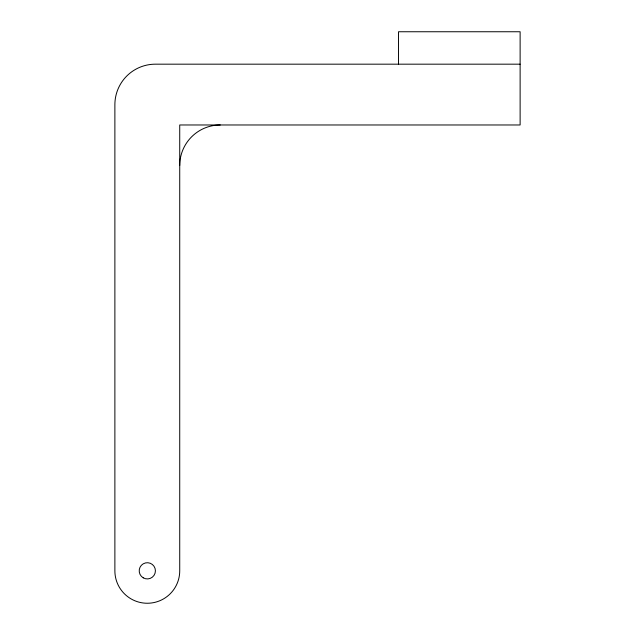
<?xml version="1.0" encoding="UTF-8"?>
<svg xmlns="http://www.w3.org/2000/svg" width="635" height="635" viewBox="0 0 635 635"><rect width="100%" height="100%" fill="white"/><g stroke="black" fill="none" stroke-linecap="round" stroke-linejoin="round"><path stroke-width="0.95" d="M520.121 64.175L155.416 64.175A40.529 40.529 0 0 0 114.879 104.704L114.879 570.825A32.425 32.425 0 0 0 147.304 603.25A32.425 32.425 0 0 0 179.729 570.825L179.729 124.976L520.121 124.976L520.121 31.75L398.526 31.75L398.526 64.175M179.729 165.505A40.529 40.529 0 0 1 220.266 124.976M143.256 577.842A8.104 8.104 0 0 0 155.416 570.825A8.104 8.104 0 0 0 143.256 563.801A8.104 8.104 0 0 0 143.256 577.842"/></g></svg>
